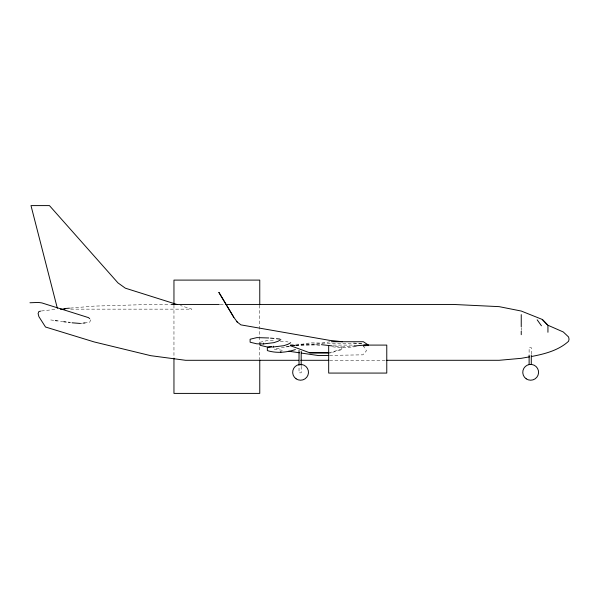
<?xml version="1.0" encoding="UTF-8"?>
<svg xmlns="http://www.w3.org/2000/svg" width="599" height="599" viewBox="0 0 599 599"><rect width="100%" height="100%" fill="white"/><g stroke="black" fill="none" stroke-linecap="round" stroke-linejoin="round"><path stroke-width="0.45" stroke-dasharray="3 2.25" d="M90.861 319.799L89.558 322.382L83.134 323.138M341.849 349.052L329.884 352.601L329.884 353.036L341.849 349.696L341.849 347.001L333.066 345.997M259.981 342.284L266.735 340.666L275.203 340.711M41.391 310.986L56.65 309.226M289.512 346.439L274.087 349.097L283.185 350.422M295.869 345.346L310.387 342.845L361.886 343.841L366.491 350.707L362.897 354.833L329.705 355.402M295.779 345.286L315.973 344.066L330.506 341.722M80.378 323.46L82.213 323.243M70.397 308.088L94.215 306.111L150.738 304.442L170.371 304.442M341.849 347.001L354.488 345.945M356.293 346.656L341.849 347.862L331.689 346.709M363.511 346.057L367.12 345.758M295.779 345.473L315.973 344.927L320.592 345.451M290.425 344.223L315.973 344.066L320.51 344.575M220.207 304.442L224.887 304.442M70.652 309.151L191.845 309.151L180.426 305.55M333.284 345.091L354.496 345.091M329.66 360.298L385.786 360.298M280.354 341.19L288.014 341.909M285.993 346.334L290.29 346.731M353.59 342.95L361.886 343.841M50.728 319.948L54.442 320.443M55.363 320.57L62.783 321.566M63.711 321.685L67.417 322.18M531.283 354.151L531.283 347.607L529.119 347.607L529.119 354.151M521.242 327.631L521.242 330.274M315.973 344.066L315.973 344.927M301.192 366.303L301.192 372.84L299.028 372.84L299.028 366.303M259.764 305.176L259.764 335.822M259.764 336.75L259.764 343.249M259.764 346.963L259.764 359.033M173.957 305.176L173.957 357.176"/><path stroke-width="0.9" d="M280.864 339.626L278.146 341.22L273.923 342.643L263.62 343.908M290.732 342.68L288.014 344.275L283.791 345.698L273.488 346.956M295.367 349.576C286.449 352.526 276.416 353.44 267.334 350.58L267.334 347.585L271.557 346.574M40.567 311.158L38.913 311.495L38.096 313.539L38.913 316.684L45.517 327.017L94.215 341.947L150.738 355.679L185.6 360.298L298.789 360.298M529.509 356.847L521.242 358.322L499.139 360.298L386.722 360.298M531.35 356.525C544.484 354.046 558.553 350.46 568.586 341.25L569.05 339.176L568.586 336.99L563.3 331.981L547.935 325.242L542.417 319.499L521.242 311.038L499.139 306.643L453.144 304.442L225.823 304.442M80.378 323.46L72.052 322.801M83.134 323.138L84.968 322.921M63.988 308.62L69.484 308.163M354.488 345.945L368.026 344.822L368.026 345.683M328.971 353.028L309.803 352.818L290.268 345.623L294.858 345.346M29.95 302.765L38.381 302.443L41.855 302.914L88.532 317.635L89.7 318.72M290.268 345.623L294.858 345.496M328.784 355.417L318.646 355.589L301.364 353.073M309.803 352.818L328.971 352.616M171.307 304.442L219.271 304.442M60.379 309.151L65.051 309.151M331.412 341.722L363.331 341.722L368.026 344.822M363.72 345.091L386.774 345.091L386.774 373.072L328.679 373.072L328.679 345.563M300.661 360.298L328.724 360.298M299.028 364.432L301.192 364.432M268.771 337.978L256.866 337.611L250.112 339.229L250.112 342.224L256.866 343.833L263.62 343.946L263.62 343.145M270.493 338.136L273.923 338.457M276.461 338.697L279.845 339.041M342.531 341.752L329.622 340.359L240.88 324.875L236.83 321.693M321.416 344.68L332.19 345.9M55.363 320.57L57.219 320.817M63.711 321.685L65.561 321.933M68.346 322.307L70.195 322.554M288.636 351.216L299.552 352.804M176.915 304.442L125.326 288.171L117.958 282.885L49.447 205.599L30.991 205.599L57.347 308.26M542.267 319.507L547.464 324.905M233.835 317.365L218.912 292.439L233.835 317.365L237.586 322.464M537.161 319.799L541.444 325.796M547.935 325.863L547.935 332.273M531.283 355.087L531.283 364.432L529.119 364.432L529.119 355.087M521.242 314.625L521.242 326.747M521.242 331.157L521.242 334.684M301.192 351.351L301.192 365.368M299.028 350.415L299.028 365.368M280.841 351.501L280.841 352.302M273.488 346.192L273.488 347.001L266.735 346.881L259.981 345.271L259.981 343.781M259.764 304.247L259.764 280.1L173.957 280.1L173.957 304.247M259.764 359.962L259.764 393.401L173.957 393.401L173.957 358.105M526.199 378.823A7.899 7.899 0 0 0 538.546 372.922A7.899 7.899 0 0 0 527.262 365.18A7.899 7.899 0 0 0 526.199 378.823M296.108 378.823A7.899 7.899 0 0 0 308.455 372.922A7.899 7.899 0 0 0 297.171 365.18A7.899 7.899 0 0 0 296.108 378.823"/></g></svg>
